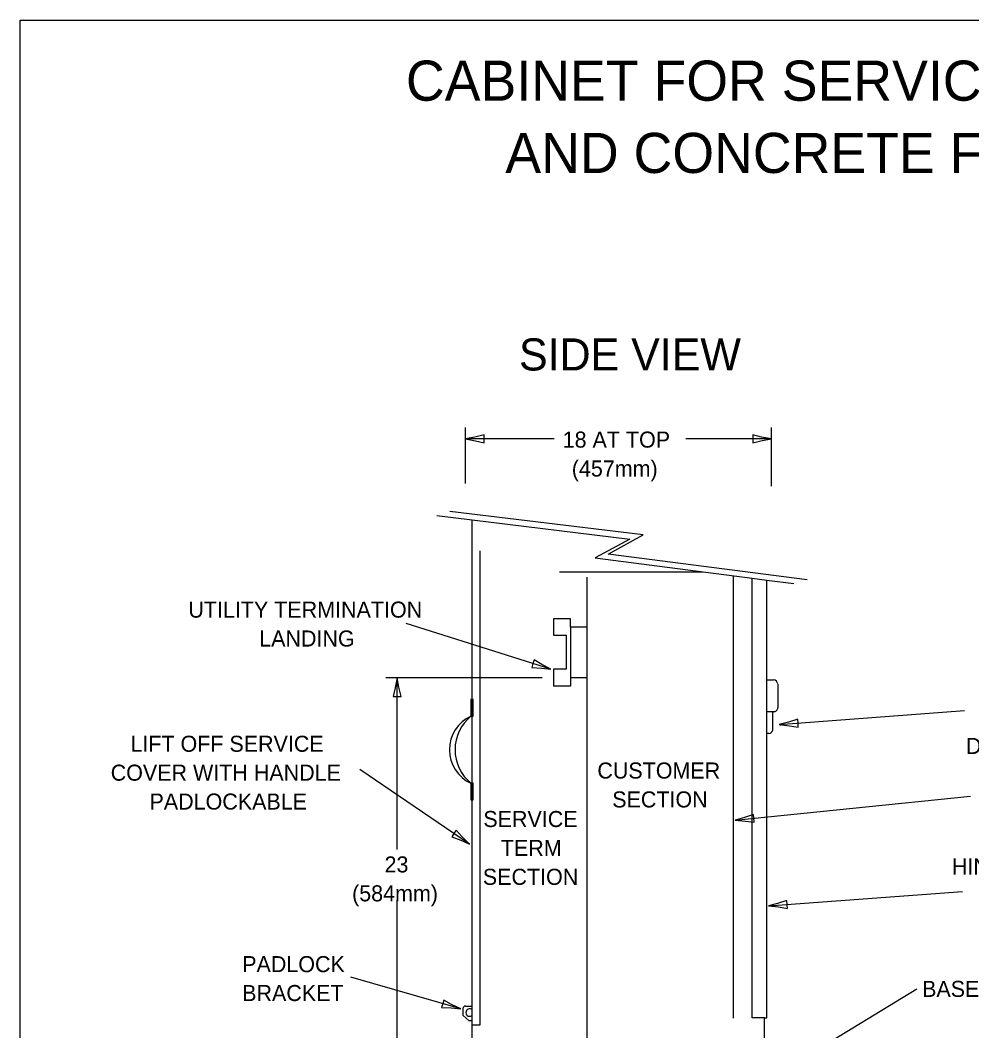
# Model space of a CAD drawing. Extents: x 100 to 887, y 75 to 1075.
# Drawn here: x 100 to 455.6, y 697.4 to 1075 of the extents above; entities that cross this region are included whole.
import ezdxf

# ---------------------------------------------------------------- set-up
doc = ezdxf.new("R2010")
doc.units = 0
doc.layers.add('Sheets_General Details', color=7, linetype='Continuous')
doc.layers.add('Sheets_Major Grid', color=7, linetype='Continuous')

msp = doc.modelspace()

# ---------------------------------------------------------------- linework, layer by layer
at = {"layer": 'Sheets_General Details'}
for p, q in [((266.34, 901.91), (266.34, 922.76)), ((380.78, 900.92), (380.78, 922.76)), ((299.46, 918.56), (266.34, 918.56)), ((380.78, 918.56), (348.75, 918.56)), ((332.83, 882.68), (260.58, 891.45)), ((255.65, 889.86), (268.92, 888.25)), ((268.92, 681.97), (268.92, 888.25)), ((268.92, 888.25), (327.75, 881.11)), ((327.75, 881.11), (314.8, 874.1)), ((319.67, 875.47), (332.83, 882.68)), ((271.77, 876.77), (271.77, 699.5)), ((314.8, 874.1), (373.56, 866.44)), ((394.1, 865.85), (319.67, 875.47)), ((301.48, 868.87), (354.89, 868.87)), ((311.82, 683.39), (311.82, 866.85)), ((366.41, 867.37), (366.41, 702.03)), ((373.56, 702.15), (373.56, 866.44)), ((373.56, 866.44), (378.97, 865.75)), ((378.97, 702.15), (378.97, 865.75)), ((378.97, 865.75), (389.1, 864.46)), ((305.64, 851.34), (299.23, 851.34)), ((299.23, 851.34), (299.23, 845.14)), ((305.64, 848.17), (305.64, 851.34)), ((298.25, 832.45), (244.17, 849.5)), ((311.82, 848.17), (305.64, 848.17)), ((305.64, 848.17), (305.64, 826.1)), ((299.23, 845.14), (304.04, 845.14)), ((304.04, 845.14), (304.04, 832.44)), ((304.04, 832.44), (299.25, 832.44)), ((299.25, 832.44), (299.25, 826.1)), ((295.05, 829.27), (236.62, 829.27)), ((240.82, 765.1), (240.82, 829.27)), ((311.82, 829.24), (305.64, 829.24)), ((378.97, 828.51), (381.46, 828.51)), ((305.64, 826.1), (299.25, 826.1)), ((383.09, 826.95), (383.13, 818.16)), ((268.92, 821.19), (268.43, 821.19)), ((268.43, 821.19), (268.43, 814.95)), ((269.25, 821.19), (268.92, 821.19)), ((269.25, 814.95), (269.25, 821.19)), ((381.46, 816.61), (378.97, 816.61)), ((381.13, 816.61), (381.13, 809.62)), ((383.65, 811.77), (452.83, 817.09)), ((268.43, 814.95), (269.25, 814.95)), ((379.72, 808.49), (378.97, 808.49)), ((267.85, 767.15), (226.92, 795.04)), ((268.92, 789.86), (268.43, 789.86)), ((268.43, 789.86), (268.43, 783.62)), ((269.25, 789.86), (268.92, 789.86)), ((269.25, 783.62), (269.25, 789.86)), ((268.43, 783.62), (269.25, 783.62)), ((367.18, 776.05), (455.08, 785.08)), ((379.58, 744.04), (452.11, 749.37)), ((240.82, 681.97), (240.82, 746.12)), ((264.6, 705.51), (223.52, 717.37)), ((370.9, 674.04), (435.08, 713.02)), ((266.35, 706.53), (268.92, 706.53)), ((265.56, 703.02), (265.56, 705.91)), ((267.71, 701.07), (265.56, 703.02)), ((268.92, 701.07), (267.71, 701.07)), ((271.77, 699.5), (268.92, 699.5)), ((378.08, 702.15), (373.56, 702.15)), ((378.08, 681.97), (378.08, 702.15)), ((378.08, 702.15), (378.97, 702.15))]:
    msp.add_line(p, q, dxfattribs=at)
for points in [[(273.34, 917.1), (273.34, 918.56), (273.34, 920.02), (269.84, 919.17), (266.34, 918.56), (270.08, 917.88)], [(373.78, 920.02), (373.78, 918.56), (373.78, 917.1), (377.28, 917.95), (380.78, 918.56), (377.04, 919.24)], [(292.02, 835.95), (291.57, 834.55), (291.13, 833.16), (294.73, 832.92), (298.25, 832.45), (294.89, 834.22)], [(239.36, 822.27), (240.82, 822.27), (242.29, 822.27), (241.43, 825.77), (240.82, 829.27), (240.14, 825.54)], [(390.74, 810.84), (390.63, 812.3), (390.52, 813.76), (387.09, 812.64), (383.65, 811.77), (387.43, 811.38)], [(384.24, 811.69), (384.23, 811.81), (384.22, 811.93), (383.94, 811.84), (383.65, 811.77), (383.97, 811.73)], [(383.66, 811.77), (383.66, 811.77), (383.66, 811.77), (383.66, 811.77), (383.65, 811.77), (383.66, 811.77)], [(374.29, 775.3), (374.15, 776.76), (374, 778.22), (370.6, 777.01), (367.18, 776.05), (370.97, 775.75)], [(262.89, 772.3), (262.06, 771.09), (261.24, 769.88), (264.61, 768.62), (267.85, 767.15), (265.14, 769.81)], [(386.67, 743.1), (386.57, 744.56), (386.46, 746.02), (383.03, 744.9), (379.58, 744.04), (383.36, 743.64)], [(258.29, 708.86), (257.88, 707.46), (257.47, 706.05), (261.07, 705.9), (264.6, 705.51), (261.21, 707.2)]]:
    msp.add_lwpolyline(points, close=True, dxfattribs=at)
for centre, radius, start, end in [((381.25, 826.66), 1.86, 9.0381, 83.652), ((381.52, 818.22), 1.61, 267.725, 358.0181), ((274.12, 802.4), 13.77, 114.3947, 245.6053), ((278.63, 802.4), 16.16, 129.12, 230.88), ((379.76, 809.88), 1.39, 268.1124, 349.3381), ((266.28, 705.82), 0.719, 84.2945, 172.5091), ((267.92, 704.16), 1.4, 44.8885, 315.1115)]:
    msp.add_arc(centre, radius, start, end, dxfattribs=at)
at = {"layer": 'Sheets_Major Grid'}
msp.add_lwpolyline([(100, 1075), (887.5, 1075), (887.5, 75), (100, 75)], close=True, dxfattribs=at)

# ---------------------------------------------------------------- texts
at = {"layer": 'Sheets_General Details'}
for s, height, p in [('CABINET FOR SERVICE INSTALLATION  GROUND MOUNT', 15, (244.13, 1044.91)), ('AND CONCRETE FOUNDATIONS, GROUND MOUNT', 15, (281.27, 1017.91)), ('SIDE VIEW', 12, (286.38, 944.11)), ('18 AT TOP', 6, (302.7, 915.28)), ('(457mm)', 6, (306.1, 904.48)), ('UTILITY TERMINATION', 6, (162.83, 851.75)), ('LANDING', 6, (189.3, 840.95)), ('LIFT OFF SERVICE', 6, (141.18, 801.62)), ('DOOR FOR SECURITY', 6, (453.39, 800.8)), ('COVER WITH HANDLE', 6, (133.81, 790.82)), ('CUSTOMER', 6, (315.65, 791.62)), ('PADLOCKABLE', 6, (148.31, 780.02)), ('SECTION', 6, (321.21, 780.82)), ('SERVICE', 6, (273.05, 773.5)), ('TERM', 6, (279.59, 762.7)), ('23', 6, (236.14, 756.53)), ('HINGED EXTERIOR DOOR', 6, (448.13, 755.75)), ('SECTION', 6, (272.86, 751.9)), ('(584mm)', 6, (224, 745.73)), ('PADLOCK', 6, (182.95, 719.27)), ('BRACKET', 6, (182.94, 708.47)), ('BASE', 6, (437, 710.02))]:
    msp.add_text(s, height=height, dxfattribs=at).set_placement(p)

doc.saveas('drawing.dxf')
